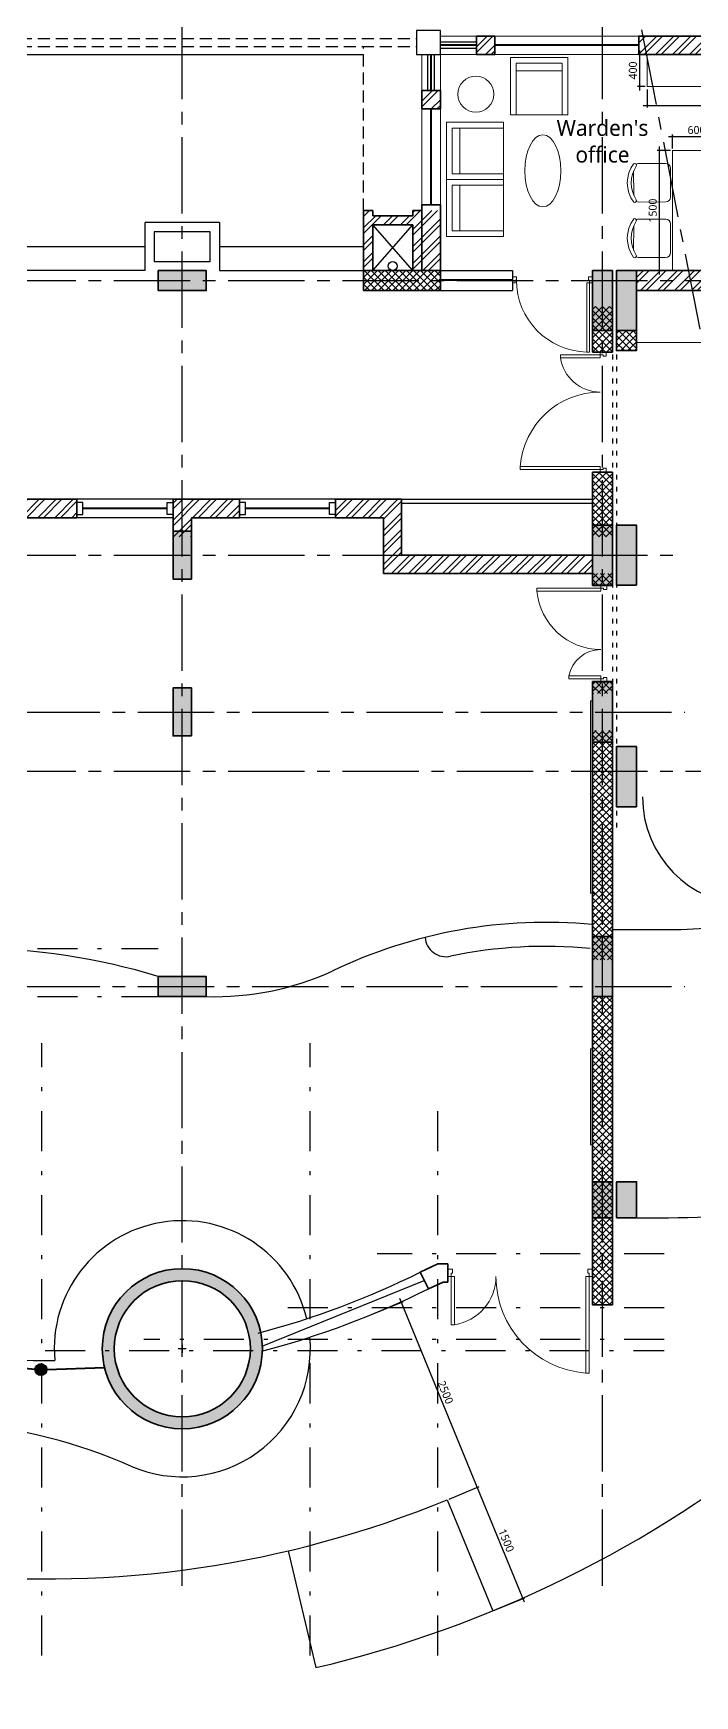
# Model space of a CAD drawing. Header units: millimetres. Extents: x -1107453 to -240403, y -265431 to 143409.
# Drawn here: x -276707 to -268442, y 110728 to 131498 of the extents above; entities that cross this region are included whole.
import ezdxf

# ---------------------------------------------------------------- set-up
doc = ezdxf.new("R2010")
doc.units = ezdxf.units.MM
doc.header["$MEASUREMENT"] = 0
for name, pattern in [('ACAD_ISO03W100', [30, 12, -18]), ('CENTER2', [28.575, 19.05, -3.175, 3.175, -3.175]), ('Dash dot', [21, 10, -5, 1, -5]), ('DASHED', [0.75, 0.5, -0.25])]:
    doc.linetypes.add(name, pattern=pattern)
for name, color, linetype, lineweight in [('A- Dimensions', 8, 'Continuous', 25), ('A-Detail Lines', 8, 'Continuous', 25), ('A-Door', 4, 'Continuous', 9), ('A-Wall Ele', 3, 'Continuous', 20), ('A-Wall Sec', 1, 'Continuous', 30), ('column hatch', 12, 'Continuous', 5), ('S-Concrete', 40, 'Continuous', 30), ('S-Reflected Beam', 60, 'Continuous', 25), ('text', 7, 'Continuous', 9)]:
    doc.layers.add(name, color=color, linetype=linetype, lineweight=lineweight)
for name, color, linetype in [('A-Anno-Grid Lines', 154, 'Continuous'), ('A-Elevation', 4, 'Continuous'), ('A-Steps', 3, 'Continuous'), ('A-Wall Patt', 8, 'Continuous'), ('A-Window', 4, 'Continuous'), ('elel', 6, 'Continuous'), ('L-ELEV', 6, 'Continuous'), ('S-Conc Patt', 9, 'Continuous')]:
    doc.layers.add(name, color=color, linetype=linetype)
doc.layers.add('frntr', color=32, linetype='Continuous', lineweight=15, true_color=0xbd5e00)
doc.layers.add('I-Furniture', color=7, linetype='Continuous', lineweight=15, true_color=0xc76300)
doc.layers.get('S-Reflected Beam').off()
doc.styles.get("Standard").update_dxf_attribs({"font": 'trebuc.ttf'})
doc.dimstyles.new('IIITD_WD_M @ 100', dxfattribs={"dimscale": 100, "dimtxt": 1, "dimasz": 0.25, "dimexe": 0.25, "dimexo": 0.25, "dimgap": 0.3, "dimtad": 1, "dimdec": 0, "dimrnd": 2.5, "dimzin": 0, "dimdsep": 46, "dimtxsty": 'Standard', "dimblk": 'ARCHTICK', "dimcen": 0.2, "dimdle": 0.5, "dimclrd": 8, "dimclre": 254, "dimadec": 0, "dimazin": 0, "dimtfac": 1, "dimtdec": 0, "dimtofl": 0, "dimtmove": 0, "dimatfit": 0, "dimfxl": 100, "dimtolj": 1, "dimtzin": 0, "dimlwd": -1, "dimlwe": -1, "dimarcsym": 0})
pattern_1 = [(45, (-563.64, 4396.16), (-106.06602, 106.06602), []), (45, (-492.93, 4396.16), (-106.06602, 106.06602), [])]

# ---------------------------------------------------------------- blocks, each defined once
blk = doc.blocks.new('Door 1200')
at = {"layer": 'A-Door', "color": 5, "lineweight": 18}
for p, q in [((524084, 16182), (524084, 16132)), ((524084, 16182), (524159, 16182)), ((524084, 16132), (524124, 16132)), ((524124, 16147), (524124, 16132)), ((524159, 16147), (524124, 16147)), ((524159, 16182), (524159, 16147)), ((524159, 16147), (524557, 16147)), ((524159, 16112), (524159, 16147)), ((524159, 16112), (524557, 16112)), ((524557, 16147), (524557, 16112)), ((524084, 15032), (524124, 15032)), ((524084, 14982), (524084, 15032)), ((524084, 14982), (524159, 14982)), ((524124, 15017), (524124, 15032)), ((524159, 15017), (524124, 15017)), ((524159, 15052), (524159, 15017)), ((524159, 15052), (524958, 15052)), ((524159, 14982), (524159, 15017)), ((524159, 15017), (524958, 15017)), ((524958, 15017), (524958, 15052))]:
    blk.add_line(p, q, dxfattribs=at)
at = {"layer": 'A-Door', "lineweight": 18}
for centre, radius, start, end in [((524155, 16193), 411, 270.5695, 348.692), ((524157, 14978), 804, 5.3148, 89.8715)]:
    blk.add_arc(centre, radius, start, end, dxfattribs=at)
blk = doc.blocks.new('Big Door Garbage')
at = {"layer": 'A-Door', "color": 5, "lineweight": 18}
for p, q in [((-12550, 128778), (-12500, 128778)), ((-12550, 128703), (-12550, 128778)), ((-12550, 128703), (-12515, 128703)), ((-12515, 128738), (-12500, 128738)), ((-12515, 128703), (-12515, 128738)), ((-12515, 128703), (-12515, 127703)), ((-12480, 128703), (-12515, 128703)), ((-12500, 128778), (-12500, 128738)), ((-12480, 128703), (-12480, 127703)), ((-11120, 128703), (-11085, 128703)), ((-11120, 128703), (-11120, 128204)), ((-11100, 128778), (-11100, 128738)), ((-11050, 128778), (-11100, 128778)), ((-11085, 128738), (-11100, 128738)), ((-11085, 128703), (-11085, 128738)), ((-11050, 128703), (-11085, 128703)), ((-11085, 128703), (-11085, 128204)), ((-11050, 128703), (-11050, 128778)), ((-11085, 128204), (-11120, 128204)), ((-12515, 127703), (-12480, 127703))]:
    blk.add_line(p, q, dxfattribs=at)
at = {"layer": 'A-Door', "lineweight": 18}
for centre, radius, start, end in [((-12553, 128704), 1003, 274.1999, 359.9195), ((-11042, 128706), 508, 180.3496, 261.1807)]:
    blk.add_arc(centre, radius, start, end, dxfattribs=at)
blk = doc.blocks.new('Tube Tree')
at = {"layer": 'A-Detail Lines'}
for p, q in [((528364, -168), (528264, -168)), ((528314, -118), (528314, -218))]:
    blk.add_line(p, q, dxfattribs=at)
at = {"layer": 'S-Concrete', "lineweight": 35}
for radius in [1000, 850]:
    blk.add_circle((528314, -168), radius, dxfattribs=at)
blk = doc.blocks.new('Cols Hostel')
at = {"layer": 'S-Conc Patt'}
h = blk.add_hatch(color=256, dxfattribs=at)
h.paths.add_polyline_path([(626562, 5668), (626812, 5668), (626812, 5218), (626562, 5218)])
h.paths.add_polyline_path([(626262, 5668), (626512, 5668), (626512, 5218), (626262, 5218)])
h.paths.add_polyline_path([(610501, 6261), (610751, 6261), (610751, 5811), (610501, 5811)])
h.paths.add_polyline_path([(633755, -13559), (633802, -13804), (633351, -13892), (633303, -13647)])
h.paths.add_polyline_path([(608436, -13975), (608436, -14225), (607987, -14225), (607987, -13975)])
h.paths.add_polyline_path([(639101, 2747), (639347, 2795), (639490, 2059), (639245, 2011)])
h.paths.add_polyline_path([(640105, -2416), (640351, -2368), (640494, -3105), (640248, -3152)])
h.paths.add_polyline_path([(631447, -4099), (631693, -4051), (631836, -4788), (631590, -4835)])
h.paths.add_polyline_path([(630444, 1064), (630689, 1112), (630832, 376), (630587, 328)])
h.paths.add_polyline_path([(608186, 6255), (608436, 6255), (608436, 5505), (608186, 5505)])
h.paths.add_polyline_path([(608186, 995), (608436, 995), (608436, 245), (608186, 245)])
h.paths.add_polyline_path([(608186, -4265), (608436, -4265), (608436, -5015), (608186, -5015)])
h.paths.add_polyline_path([(599366, -4265), (599616, -4265), (599616, -5015), (599366, -5015)])
h.paths.add_polyline_path([(599366, 995), (599616, 995), (599616, 245), (599366, 245)])
h.paths.add_polyline_path([(626561, 11103), (626811, 11103), (626811, 10353), (626561, 10353)])
h.paths.add_polyline_path([(626561, 17051), (626811, 17051), (626811, 16301), (626561, 16301)])
h.paths.add_polyline_path([(626561, 13871), (626811, 13871), (626811, 13121), (626561, 13121)])
h.paths.add_polyline_path([(610451, 11170), (610201, 11170), (610201, 10420), (610451, 10420)])
h.paths.add_polyline_path([(610451, 16301), (610201, 16301), (610201, 17051), (610451, 17051)])
h.paths.add_polyline_path([(610451, 13121), (610201, 13121), (610201, 13871), (610451, 13871)])
h.paths.add_polyline_path([(598411, 9225), (598661, 9225), (598661, 8475), (598411, 8475)])
h.paths.add_polyline_path([(603651, 16801), (603651, 17051), (602901, 17051), (602901, 16801)])
h.paths.add_polyline_path([(602901, 14630), (603151, 14630), (603151, 13880), (602901, 13880)])
h.paths.add_polyline_path([(596931, 9225), (597181, 9225), (597181, 8475), (596931, 8475)])
h.paths.add_polyline_path([(596931, 11170), (597181, 11170), (597181, 10420), (596931, 10420)])
h.paths.add_polyline_path([(602901, 11170), (603151, 11170), (603151, 10420), (602901, 10420)])
h.paths.add_polyline_path([(608436, 11170), (608186, 11170), (608186, 10420), (608436, 10420)])
h.paths.add_polyline_path([(604651, 11170), (604881, 11170), (604881, 10420), (604651, 10420)])
h.paths.add_polyline_path([(639550, 13200), (639796, 13248), (639939, 12512), (639694, 12464)])
h.paths.add_polyline_path([(634799, 10295), (634847, 10050), (634109, 9906), (634061, 10152)])
h.paths.add_polyline_path([(637666, -8396), (637892, -8352), (637980, -8804), (637754, -8848)])
h.paths.add_polyline_path([(636133, -13080), (636180, -13325), (635591, -13440), (635544, -13194)])
h.paths.add_polyline_path([(603151, 9225), (603151, 8995), (602401, 8995), (602401, 9225)])
h.paths.add_polyline_path([(642512, -9792), (642556, -10018), (642110, -10105), (642066, -9879)])
h.paths.add_polyline_path([(638556, -10561), (638600, -10787), (638148, -10875), (638104, -10649)])
h.paths.add_polyline_path([(642096, -7653), (642140, -7878), (641688, -7966), (641644, -7740)])
h.paths.add_polyline_path([(640153, -10027), (640379, -9983), (640465, -10425), (640239, -10468)])
h.paths.add_polyline_path([(640118, -8037), (640162, -8263), (639710, -8351), (639666, -8125)])
h.paths.add_polyline_path([(603151, -11965), (603151, -12195), (602701, -12195), (602701, -11965)])
h.paths.add_polyline_path([(603151, -10130), (602921, -10130), (602921, -9670), (603151, -9670)])
h.paths.add_polyline_path([(599111, -11965), (599111, -12195), (598661, -12195), (598661, -11965)])
h.paths.add_polyline_path([(599112, -9785), (599112, -10015), (598661, -10015), (598661, -9785)])
h.paths.add_polyline_path([(600791, -11735), (601021, -11735), (601021, -12195), (600791, -12195)])
h.paths.add_polyline_path([(601136, -9785), (601136, -10015), (600676, -10015), (600676, -9785)])
h.paths.add_polyline_path([(634937, -3421), (635163, -3377), (635306, -4113), (635080, -4157)])
h.paths.add_polyline_path([(635631, 2073), (635857, 2117), (636000, 1380), (635775, 1336)])
h.paths.add_polyline_path([(634717, 6775), (634674, 7001), (635410, 7144), (635454, 6918)])
h.paths.add_polyline_path([(631992, 11731), (632217, 11775), (632361, 11038), (632135, 10995)])
h.paths.add_polyline_path([(604651, 6255), (604881, 6255), (604881, 5505), (604651, 5505)])
h.paths.add_polyline_path([(639083, -12506), (639131, -12752), (638541, -12866), (638493, -12621)])
h.paths.add_polyline_path([(603152, -13975), (603152, -14225), (602552, -14225), (602552, -13975)])
h.paths.add_polyline_path([(638469, 11008), (638714, 11056), (638857, 10320), (638611, 10272)])
h.paths.add_polyline_path([(606268, -9785), (606268, -10035), (605668, -10035), (605668, -9785)])
h.paths.add_polyline_path([(599161, 5765), (599161, 6015), (598411, 6015), (598411, 5765)])
h.paths.add_polyline_path([(642896, -11765), (642944, -12011), (642503, -12096), (642455, -11851)])
h.paths.add_polyline_path([(606267, -13975), (606267, -14225), (605667, -14225), (605667, -13975)])
h.paths.add_polyline_path([(599113, -13975), (599113, -14225), (598662, -14225), (598662, -13975)])
h.paths.add_polyline_path([(626262, 11911), (626512, 11911), (626512, 11161), (626262, 11161)])
h.paths.add_polyline_path([(626261, 17051), (626511, 17051), (626511, 16301), (626261, 16301)])
h.paths.add_polyline_path([(610751, 16301), (610501, 16301), (610501, 17051), (610751, 17051)])
h.paths.add_polyline_path([(610501, 8731), (610751, 8731), (610751, 7981), (610501, 7981)])
h.paths.add_polyline_path([(626511, 7981), (626261, 7981), (626261, 8731), (626511, 8731)])
h.paths.add_polyline_path([(621251, 11236), (621021, 11236), (621021, 11836), (621251, 11836)])
h.paths.add_polyline_path([(610501, 11911), (610751, 11911), (610751, 11161), (610501, 11161)])
h.paths.add_polyline_path([(615991, 11236), (615761, 11236), (615761, 11836), (615991, 11836)])
h.paths.add_polyline_path([(635329, -8947), (635377, -9193), (634788, -9307), (634740, -9062)])
h.paths.add_polyline_path([(633933, 1743), (634159, 1786), (634302, 1050), (634076, 1006)])
h.paths.add_polyline_path([(604651, 995), (604881, 995), (604881, 245), (604651, 245)])
h.paths.add_polyline_path([(604651, -4265), (604881, -4265), (604881, -5015), (604651, -5015)])
h.paths.add_polyline_path([(626261, 13871), (626511, 13871), (626511, 13121), (626261, 13121)])
h.paths.add_polyline_path([(621021, 13796), (621251, 13796), (621251, 13196), (621021, 13196)])
h.paths.add_polyline_path([(615761, 13796), (615991, 13796), (615991, 13196), (615761, 13196)])
h.paths.add_polyline_path([(610751, 13121), (610501, 13121), (610501, 13871), (610751, 13871)])
h.paths.add_polyline_path([(633692, 12061), (633938, 12109), (634081, 11373), (633835, 11325)])
h.paths.add_polyline_path([(628502, 11052), (628747, 11100), (628891, 10364), (628645, 10316)])
h.paths.add_polyline_path([(596931, 14630), (597181, 14630), (597181, 13880), (596931, 13880)])
h.paths.add_polyline_path([(639922, 11291), (640167, 11338), (640310, 10602), (640064, 10555)])
h.paths.add_polyline_path([(638890, 16600), (639135, 16648), (639278, 15912), (639033, 15864)])
h.paths.add_polyline_path([(633032, 15458), (633277, 15505), (633421, 14769), (633175, 14721)])
h.paths.add_polyline_path([(632948, -9410), (632996, -9656), (632544, -9743), (632497, -9498)])
h.paths.add_polyline_path([(636635, -3091), (636861, -3047), (637004, -3783), (636778, -3827)])
h.paths.add_polyline_path([(639326, 7905), (639374, 7660), (638638, 7516), (638590, 7762)])
h.paths.add_polyline_path([(632930, 6906), (633155, 6950), (633298, 6214), (633073, 6170)])
h.paths.add_polyline_path([(629440, 6228), (629685, 6275), (629828, 5539), (629583, 5491)])
h.paths.add_polyline_path([(620836, 16801), (620836, 17051), (621436, 17051), (621436, 16801)])
h.paths.add_polyline_path([(615576, 16801), (615576, 17051), (616176, 17051), (616176, 16801)])
h.paths.add_polyline_path([(620836, 7981), (620836, 8231), (621436, 8231), (621436, 7981)])
h.paths.add_polyline_path([(615576, 7981), (615576, 8231), (616176, 8231), (616176, 7981)])
h.paths.add_polyline_path([(602401, 5785), (602401, 6015), (603151, 6015), (603151, 5785)])
h.paths.add_polyline_path([(602922, 995), (603152, 995), (603152, 245), (602922, 245)])
h.paths.add_polyline_path([(608436, -9785), (608436, -10035), (607987, -10035), (607987, -9785)])
h.paths.add_polyline_path([(602921, -4265), (603151, -4265), (603151, -5015), (602921, -5015)])
h.paths.add_polyline_path([(632225, 16801), (632225, 17051), (632975, 17051), (632975, 16801)])
at = {"layer": 'S-Concrete', "lineweight": 35}
for points in [[(620836, 16801), (620836, 17051), (621436, 17051), (621436, 16801), (620836, 16801)], [(626261, 17051), (626511, 17051), (626511, 16301), (626261, 16301), (626261, 17051)], [(626561, 17051), (626811, 17051), (626811, 16301), (626561, 16301), (626561, 17051)], [(621021, 13796), (621251, 13796), (621251, 13196), (621021, 13196), (621021, 13796)], [(626261, 13871), (626511, 13871), (626511, 13121), (626261, 13121), (626261, 13871)], [(626561, 13871), (626811, 13871), (626811, 13121), (626561, 13121), (626561, 13871)], [(626262, 11911), (626512, 11911), (626512, 11161), (626262, 11161), (626262, 11911)], [(621251, 11236), (621021, 11236), (621021, 11836), (621251, 11836), (621251, 11236)], [(626561, 11103), (626811, 11103), (626811, 10353), (626561, 10353), (626561, 11103)], [(626511, 7981), (626261, 7981), (626261, 8731), (626511, 8731), (626511, 7981)], [(620836, 7981), (620836, 8231), (621436, 8231), (621436, 7981), (620836, 7981)]]:
    blk.add_lwpolyline(points, dxfattribs=at)
for points in [[(626262, 5668), (626512, 5668), (626512, 5218), (626262, 5218)], [(626562, 5668), (626812, 5668), (626812, 5218), (626562, 5218)]]:
    blk.add_lwpolyline(points, close=True, dxfattribs=at)
blk = doc.blocks.new('THG4EH56653')
at = {"layer": 'A-Window', "color": 2, "lineweight": 40}
blk.add_line((-272441, 121164), (-273491, 121164), dxfattribs=at)
at = {"layer": 'A-Window'}
for points in [[(-272366, 121279), (-273566, 121279)], [(-273566, 121089), (-273491, 121089), (-273491, 121239), (-273566, 121239)], [(-272366, 121089), (-272441, 121089), (-272441, 121239), (-272366, 121239)], [(-272366, 121049), (-273566, 121049)]]:
    blk.add_lwpolyline(points, dxfattribs=at)
blk = doc.blocks.new('iron door 1500')
at = {"layer": 'A-Detail Lines'}
blk.add_arc((-444110, 117635), 1351, 0.0106, 88.7019, dxfattribs=at)
at = {"layer": 'elel', "lineweight": 18}
for p, q in [((-444132, 117721), (-444132, 118985)), ((-444079, 118985), (-444132, 118985)), ((-444079, 117721), (-444079, 118985))]:
    blk.add_line(p, q, dxfattribs=at)
at = {"layer": 'elel'}
blk.add_line((-444079, 117721), (-444132, 117721), dxfattribs=at)
at = {"layer": 'elel', "lineweight": 18}
blk.add_circle((-444105, 117631), 52.5, dxfattribs=at)
blk = doc.blocks.new('_ArchTick')
at = {"color": 0, "linetype": 'ByBlock', "const_width": 0.15}
blk.add_lwpolyline([(-0.5, -0.5), (0.5, 0.5)], dxfattribs=at)
blk = doc.blocks.new('*D632')
at = {"layer": 'L-ELEV', "color": 254, "transparency": 16777216}
for p, q in [((-271512, 113185), (-271134, 113341)), ((-270942, 111798), (-270564, 111953))]:
    blk.add_line(p, q, dxfattribs=at)
at = {"layer": 'L-ELEV', "color": 8, "transparency": 16777216}
blk.add_line((-270568, 111897), (-271176, 113377), dxfattribs=at)
at = {"layer": 'L-ELEV', "color": 8, "transparency": 16777216, "xscale": 25, "yscale": 25, "zscale": 25}
for p, rotation in [((-271157, 113331), 112.3280351975908), ((-270587, 111943), 292.3280351975908)]:
    blk.add_blockref('_ArchTick', p, dxfattribs=dict(at, rotation=rotation))
at = {"layer": 'L-ELEV', "color": 0, "transparency": 16777216, "insert": (-270797, 112668), "char_height": 100, "attachment_point": 5, "rotation": 292.328}
blk.add_mtext('\\A1;1500', dxfattribs=at)
blk = doc.blocks.new('*D633')
at = {"layer": 'L-ELEV', "color": 254, "transparency": 16777216}
for p, q in [((-272461, 115499), (-272083, 115654)), ((-271512, 113185), (-271134, 113340))]:
    blk.add_line(p, q, dxfattribs=at)
at = {"layer": 'L-ELEV', "color": 8, "transparency": 16777216}
blk.add_line((-271138, 113285), (-272125, 115690), dxfattribs=at)
at = {"layer": 'L-ELEV', "color": 8, "transparency": 16777216, "xscale": 25, "yscale": 25, "zscale": 25}
for p, rotation in [((-272106, 115644), 112.3076434341953), ((-271157, 113331), 292.3076434341953)]:
    blk.add_blockref('_ArchTick', p, dxfattribs=dict(at, rotation=rotation))
at = {"layer": 'L-ELEV', "color": 0, "transparency": 16777216, "insert": (-271557, 114518), "char_height": 100, "attachment_point": 5, "rotation": 292.3076}
blk.add_mtext('\\A1;2500', dxfattribs=at)
blk = doc.blocks.new('ABL_Door_S - 1000 x 2100-11-3 Second Floor Lvl')
at = {"layer": 'A-Door', "color": 5}
for p, q in [((-500, 38), (-450, 38)), ((-500, -38), (-500, 38)), ((-450, 38), (-450, -3)), ((450, 38), (450, -3)), ((500, 38), (450, 38)), ((500, -38), (500, 38)), ((-500, -38), (-465, -38)), ((-465, -3), (-450, -3)), ((-465, -38), (-465, -3)), ((-430, -38), (-465, -38)), ((465, -3), (450, -3)), ((465, -38), (465, -3)), ((500, -38), (465, -38))]:
    blk.add_line(p, q, dxfattribs=at)
at = {"layer": 'A-Door', "color": 5, "lineweight": 18}
for p, q in [((-465, -38), (-465, -903)), ((-430, -38), (-430, -903)), ((-430, -903), (-465, -903))]:
    blk.add_line(p, q, dxfattribs=at)
at = {"layer": 'A-Door'}
blk.add_arc((-450, -2), 900, 271.2981, 359.9894, dxfattribs=at)
blk = doc.blocks.new('Chair9')
for p, q in [((0, 0.381), (0, -0.381)), ((0.762, 0.381), (0, 0.381)), ((0.6858, 0.3048), (0, 0.3048)), ((0.5842, -0.3048), (0.5842, 0.3048)), ((0.6858, -0.3048), (0.6858, 0.3048)), ((0.762, -0.381), (0.762, 0.381)), ((0, -0.3048), (0.6858, -0.3048)), ((0, -0.381), (0.762, -0.381))]:
    blk.add_line(p, q)
blk = doc.blocks.new('RTEH4U')
for p, q in [((-253213, 203503), (-253214, 203800)), ((-253154, 203892), (-252814, 203893)), ((-252754, 203833), (-252753, 203473)), ((-252813, 203413), (-253153, 203412))]:
    blk.add_line(p, q)
at = {"extrusion": (0, 0, -1)}
for centre, major_axis, start_param, end_param in [((-252893, 203652), (283, 283), 3.280963, 4.567965), ((-252850, 203652), (278, 278), 3.358554, 4.490374), ((-253201, 203874), (15.5, 15.5), -1.428287, 1.341856), ((-253154, 203832), (42.4, 42.4), -1.269364, -0.787925), ((-252814, 203833), (-42.4, 42.4), 0.782872, 2.353668), ((-253200, 203429), (15.5, 15.5), 0.223888, 2.99403), ((-253153, 203472), (42.4, 42.4), 2.353668, 2.835107), ((-252813, 203473), (42.4, 42.4), 0.782872, 2.353668)]:
    blk.add_ellipse(centre, major_axis=major_axis, ratio=1, start_param=start_param, end_param=end_param, dxfattribs=at)
blk = doc.blocks.new('Grid Girls Hostel')
at = {"layer": 'A-Anno-Grid Lines', "linetype": 'CENTER2', "ltscale": 50}
for p, q in [((533291, 3686.8), (533291, 25731.7)), ((538541, 3686.8), (538541, 25744.1)), ((546030.4, -12871.7), (538541, 25657.8)), ((506718.2, 19992.3), (546111.4, 19992.3)), ((506718.2, 16562.3), (539568.2, 16562.3)), ((507018.2, 14602.3), (539568.2, 14602.3)), ((506718.2, 13861.8), (540731.8, 13861.8)), ((507018.2, 11172.3), (539568.2, 11172.3))]:
    blk.add_line(p, q, dxfattribs=at)
blk = doc.blocks.new('A$C4AD23F1D')
at = {"layer": 'I-Furniture', "true_color": 0xff4dff}
blk.add_hatch(color=211, dxfattribs=at).paths.add_polyline_path([(0, 25), (0, 0), (1200, 0), (1200, 25)])
at = {"layer": 'frntr', "color": 203, "true_color": 0xb63cc3}
blk.add_lwpolyline([(0, 0), (1200, 0), (1200, 25), (0, 25)], close=True, dxfattribs=at)
blk = doc.blocks.new('*D1081')
at = {"layer": 'A-Detail Lines', "color": 254, "transparency": 16777216}
for p, q in [((-268720, 130058), (-268720, 130233)), ((-268120, 130058), (-268120, 130233))]:
    blk.add_line(p, q, dxfattribs=at)
at = {"layer": 'A-Detail Lines', "color": 8, "transparency": 16777216}
blk.add_line((-268770, 130208), (-268070, 130208), dxfattribs=at)
at = {"layer": 'A-Detail Lines', "color": 8, "transparency": 16777216, "xscale": 25, "yscale": 25, "zscale": 25, "rotation": 180}
blk.add_blockref('_ArchTick', (-268720, 130208), dxfattribs=at)
at = {"layer": 'A-Detail Lines', "color": 8, "transparency": 16777216, "xscale": 25, "yscale": 25, "zscale": 25}
blk.add_blockref('_ArchTick', (-268120, 130208), dxfattribs=at)
at = {"layer": 'A-Detail Lines', "color": 0, "transparency": 16777216, "insert": (-268420, 130289), "char_height": 100, "attachment_point": 5}
blk.add_mtext('\\A1;600', dxfattribs=at)
blk = doc.blocks.new('*D1082')
at = {"layer": 'A-Detail Lines', "color": 254, "transparency": 16777216}
for p, q in [((-268745, 130033), (-268911, 130033)), ((-268745, 128533), (-268911, 128533))]:
    blk.add_line(p, q, dxfattribs=at)
at = {"layer": 'A-Detail Lines', "color": 8, "transparency": 16777216}
blk.add_line((-268886, 130083), (-268886, 128483), dxfattribs=at)
at = {"layer": 'A-Detail Lines', "color": 8, "transparency": 16777216, "xscale": 25, "yscale": 25, "zscale": 25}
for p, rotation in [((-268886, 130033), 90), ((-268886, 128533), 270)]:
    blk.add_blockref('_ArchTick', p, dxfattribs=dict(at, rotation=rotation))
at = {"layer": 'A-Detail Lines', "color": 0, "transparency": 16777216, "insert": (-268967, 129283), "char_height": 100, "attachment_point": 5, "rotation": 90}
blk.add_mtext('\\A1;1500', dxfattribs=at)
blk = doc.blocks.new('*D1085')
at = {"layer": 'A-Detail Lines', "color": 8, "transparency": 16777216}
blk.add_line((-269134, 131283), (-269134, 130783), dxfattribs=at)
at = {"layer": 'A-Detail Lines', "color": 254, "transparency": 16777216}
for p, q in [((-269060, 131233), (-269159, 131233)), ((-269060, 130833), (-269159, 130833))]:
    blk.add_line(p, q, dxfattribs=at)
at = {"layer": 'A-Detail Lines', "color": 8, "transparency": 16777216, "xscale": 25, "yscale": 25, "zscale": 25}
for p, rotation in [((-269134, 131233), 90), ((-269134, 130833), 270)]:
    blk.add_blockref('_ArchTick', p, dxfattribs=dict(at, rotation=rotation))
at = {"layer": 'A-Detail Lines', "color": 0, "transparency": 16777216, "insert": (-269215, 131033), "char_height": 100, "attachment_point": 5, "rotation": 90}
blk.add_mtext('\\A1;400', dxfattribs=at)
blk = doc.blocks.new('*D1086')
at = {"layer": 'A-Detail Lines', "color": 254, "transparency": 16777216}
for p, q in [((-269035, 130796), (-269035, 130571)), ((-267235, 130796), (-267235, 130571))]:
    blk.add_line(p, q, dxfattribs=at)
at = {"layer": 'A-Detail Lines', "color": 8, "transparency": 16777216}
blk.add_line((-269085, 130596), (-267185, 130596), dxfattribs=at)
at = {"layer": 'A-Detail Lines', "color": 8, "transparency": 16777216, "xscale": 25, "yscale": 25, "zscale": 25, "rotation": 180}
blk.add_blockref('_ArchTick', (-269035, 130596), dxfattribs=at)
at = {"layer": 'A-Detail Lines', "color": 8, "transparency": 16777216, "xscale": 25, "yscale": 25, "zscale": 25}
blk.add_blockref('_ArchTick', (-267235, 130596), dxfattribs=at)
at = {"layer": 'A-Detail Lines', "color": 0, "transparency": 16777216, "insert": (-268135, 130676), "char_height": 100, "attachment_point": 5}
blk.add_mtext('\\A1;1800', dxfattribs=at)

msp = doc.modelspace()

# ---------------------------------------------------------------- hatches: boundary and pattern name
at = {"layer": 'A-Wall Patt'}
h = msp.add_hatch(dxfattribs=at)
h.set_pattern_fill('ANSI32', color=256, scale=400, angle=360, style=0)
h.set_pattern_definition([(45, (-265669.32, 130254.26), (-106.066, 106.066), []), (45, (-265598.6, 130254.26), (-106.066, 106.066), [])])
h.paths.add_polyline_path([(-265575.1, 130783.1), (-265805.1, 130783.1), (-265805.1, 130148.1), (-265805.1, 129399.2), (-265575.1, 129399.2), (-265575.1, 129400.3), (-265575.1, 130148.1)])
h.paths.add_polyline_path([(-266260.1, 131463.1), (-266490.1, 131463.1), (-266490.1, 131233.1), (-266260.1, 131233.1)])
h.paths.add_polyline_path([(-267090.1, 131463.1), (-269140.1, 131463.1), (-269140.1, 131233.1), (-267090.1, 131233.1)])
h.paths.add_polyline_path([(-270940.1, 131463.1), (-271170.1, 131463.1), (-271170.1, 131233.1), (-270940.1, 131233.1)])
h.paths.add_polyline_path([(-271620.1, 130783.1), (-271850.1, 130783.1), (-271850.1, 130553.1), (-271620.1, 130553.1)])
h.paths.add_polyline_path([(-265575.1, 130783.1), (-265805.1, 130783.1), (-265805.1, 130148.1), (-265575.1, 130148.1)], flags=17)
h.paths.add_polyline_path([(-265805.1, 130148.1), (-265805.1, 129399.2), (-265575.1, 129399.2), (-265575.1, 130148.1)])
h = msp.add_hatch(dxfattribs=at)
h.set_pattern_fill('ANSI32', color=256, scale=400, angle=360, style=0)
h.set_pattern_definition([(45, (-563.64, 4396.16), (-106.06602, 106.06602), []), (45, (-492.93, 4396.16), (-106.06602, 106.06602), [])])
h.paths.add_polyline_path([(-267005.1, 128533.1), (-267005.1, 130033.1), (-266555.1, 130033.1), (-266555.1, 130062.5), (-266555.1, 130062.5), (-266555.1, 130118.7), (-266555.1, 130118.7), (-266555.1, 130148.1), (-266555.1, 130148.1), (-267005.1, 130148.1), (-267120.1, 130148.1), (-267120.1, 128533.1), (-269170.1, 128533.1), (-269170.1, 128283.1), (-265575.1, 128283.1), (-265575.1, 128799.2), (-265805.1, 128799.2), (-265805.1, 128533.1)])
h = msp.add_hatch(dxfattribs=at)
h.set_pattern_fill('ANSI32', color=256, scale=400, style=0)
h.set_pattern_definition([(45, (-563.64, 4396.16), (-106.06602, 106.06602), []), (45, (-492.93, 4396.16), (-106.06602, 106.06602), [])])
h.paths.add_polyline_path([(-272465.1, 128533.1), (-272465.1, 129103.1), (-271965.1, 129103.1), (-271965.1, 128533.1)], flags=16)
h.paths.add_polyline_path([(-272580.1, 128533.1), (-271850.1, 128533.1), (-271850.1, 129283.1), (-271965.1, 129283.1), (-271965.1, 129218.1), (-272465.1, 129218.1), (-272465.1, 129283.1), (-272580.1, 129283.1)])
h.paths.add_polyline_path([(-271620.1, 129283.1), (-271850.1, 129283.1), (-271850.1, 128533.1), (-271620.1, 128533.1)])
h = msp.add_hatch(dxfattribs=at)
h.set_pattern_fill('ANSI37', color=256, scale=500, style=0)
h.set_pattern_definition([(45, (-563.64, 4396.156), (-44.194174, 44.194174), []), (135, (-563.64, 4396.156), (-44.194174, -44.194174), [])])
h.paths.add_polyline_path([(-271620.1, 128533.1), (-271850.1, 128533.1), (-271850.1, 128283.1), (-271620.1, 128283.1)])
h.paths.add_polyline_path([(-282370.1, 128283.1), (-282370.1, 128533.1), (-283100.1, 128533.1), (-283100.1, 128283.1)])
h.paths.add_polyline_path([(-277110.1, 128283.1), (-277110.1, 128533.1), (-277472.6, 128533.1, -0.0223787), (-277477.6, 128533.1), (-277840.1, 128533.1), (-277840.1, 128283.1)])
h.paths.add_polyline_path([(-271850.1, 128283.1), (-271850.1, 128533.1), (-272580.1, 128533.1), (-272580.1, 128283.1)])
h = msp.add_hatch(dxfattribs=at)
h.set_pattern_fill('ANSI37', color=256, scale=500, style=0)
h.set_pattern_definition([(45, (-267517.14, 121940.156), (-44.1942, 44.1942), []), (135, (-267517.14, 121940.156), (-44.1942, -44.1942), [])])
h.paths.add_polyline_path([(-267392.1, 122085.1), (-267670.1, 122085.1), (-267670.1, 121835.1), (-267343.5, 121835.1)])
h.paths.add_polyline_path([(-269470.1, 119463.1), (-269719.4, 119463.1), (-269719.1, 115613), (-269469.3, 115613)])
h.paths.add_polyline_path([(-269470.1, 122788.1), (-269719.4, 122788.1), (-269719.4, 119923.1), (-269469.3, 119923.1)])
h.paths.add_polyline_path([(-269469.4, 123398.1), (-269719.4, 123398.1), (-269719.4, 123248.1), (-269469.4, 123248.1)])
h.paths.add_polyline_path([(-269469.4, 124748.1), (-269719.4, 124748.1), (-269719.4, 124598.1), (-269469.4, 124598.1)])
h.paths.add_polyline_path([(-269470.1, 126014.4), (-269720.1, 126014.4), (-269720.1, 125208.1), (-269470.1, 125208.1)])
h.paths.add_polyline_path([(-269470.1, 128083.1), (-269720.1, 128083.1), (-269720.1, 127514.4), (-269470.1, 127514.4)])
h.paths.add_polyline_path([(-267479.5, 122534.7), (-267234.1, 122582.4), (-267448.8, 123686.8), (-267694.2, 123639.1)])
h.paths.add_polyline_path([(-267091, 121846.2), (-267336.4, 121798.5), (-266770.7, 118888), (-266525.2, 118935.7)])
h = msp.add_hatch(dxfattribs=at)
h.set_pattern_fill('ANSI37', color=256, scale=500, style=0)
h.set_pattern_definition([(45, (15796.36, 75672.39), (-44.194174, 44.194174), []), (135, (15796.36, 75672.39), (-44.194174, -44.194174), [])])
h.paths.add_polyline_path([(-269170.1, 127783.1), (-269420.1, 127783.1), (-269420.1, 127533.1), (-269170.1, 127533.1)])
h = msp.add_hatch(dxfattribs=at)
h.set_pattern_fill('ANSI37', color=256, scale=500, style=0)
h.set_pattern_definition([(45, (15796.36, 75672.39), (-44.194174, 44.194174), []), (135, (15796.36, 75672.39), (-44.194174, -44.194174), [])])
h.paths.add_polyline_path([(-269170.1, 127783.1), (-269420.1, 127783.1), (-269420.1, 127533.1), (-269170.1, 127533.1)])
h = msp.add_hatch(dxfattribs=at)
h.set_pattern_fill('ANSI32', color=256, scale=400, style=0)
h.set_pattern_definition([(45, (-808153.28, 69117.64), (-106.066017, 106.066017), []), (45, (-808082.57, 69117.64), (-106.066017, 106.066017), [])])
h.paths.add_polyline_path([(-276160.1, 125675.6), (-278790.1, 125675.6), (-278790.1, 125445.6), (-276160.1, 125445.6)])
h = msp.add_hatch(dxfattribs=at)
h.set_pattern_fill('ANSI32', color=256, scale=400, style=0)
h.set_pattern_definition(pattern_1)
h.paths.add_polyline_path([(-274130.1, 125675.6), (-274960.1, 125675.6), (-274960.1, 125208.1), (-274730.1, 125208.1), (-274730.1, 125445.6), (-274130.1, 125445.6)])
h = msp.add_hatch(dxfattribs=at)
h.set_pattern_fill('ANSI32', color=256, scale=400, style=0)
h.set_pattern_definition(pattern_1)
h.paths.add_polyline_path([(-272104.7, 125675.6), (-272930.1, 125675.6), (-272930.1, 125445.6), (-272330.1, 125445.6), (-272330.1, 124748.1), (-269720.1, 124748.1), (-269720.1, 124978.1), (-272104.7, 124978.1)])
h = msp.add_hatch(dxfattribs=at)
h.set_pattern_fill('ANSI32', color=256, scale=400, style=0)
h.set_pattern_definition([(45, (-808153.28, 108415.78), (-106.066017, 106.066017), []), (45, (-808082.57, 108415.78), (-106.066017, 106.066017), [])])
h.paths.add_polyline_path([(-269470, 122844.1), (-269469.4, 121633.1), (-269469.4, 122844.1)])
at = {"layer": 'S-Conc Patt'}
h = msp.add_hatch(color=256, dxfattribs=at)
h.paths.add_polyline_path([(-275844.4, 115063, 1), (-273844.4, 115063, 1)])
h.paths.add_polyline_path([(-273994.4, 115063, -1), (-275694.4, 115063, -1)], flags=16)
msp.add_hatch(color=256, dxfattribs=at).paths.add_polyline_path([(-276534.9, 114802, 1), (-276684.9, 114802, 1)])

# ---------------------------------------------------------------- linework, layer by layer
at = {"layer": 'A- Dimensions'}
msp.add_lwpolyline([(-269694.7, 120755.9), (-269694.7, 120755.8), (-269719.7, 120755.8), (-269719.7, 120755.9)], close=True, dxfattribs=at)
at = {"layer": 'A-Anno-Grid Lines', "color": 8, "linetype": 'Dash dot', "ltscale": 50}
for p, q in [((-279805.1, 120063.1), (-275145.1, 120063.1)), ((-279805.1, 119463.1), (-275145.1, 119463.1)), ((-276598.4, 111230.9), (-276598.4, 118881.9)), ((-273247.6, 111230.9), (-273247.6, 118881.9)), ((-271650.1, 111230.9), (-271650.1, 118113)), ((-268824.5, 116247.1), (-272408.7, 116247.1)), ((-268824.5, 115573.3), (-273734.8, 115573.3)), ((-268824.5, 115179.5), (-275325.1, 115179.5)), ((-286007.3, 115040.5), (-268824.5, 115040.5))]:
    msp.add_line(p, q, dxfattribs=at)
at = {"layer": 'A-Detail Lines', "linetype": 'DASHED', "ltscale": 300}
for p, q in [((-277325.1, 131433.1), (-271920.1, 131433.1)), ((-277325.1, 131333.1), (-271920.1, 131333.1)), ((-272580.1, 129283.1), (-272580.1, 131333.1))]:
    msp.add_line(p, q, dxfattribs=at)
at = {"layer": 'A-Detail Lines', "ltscale": 15}
for p, q in [((-272465.1, 128533.1), (-271965.1, 129103.1)), ((-271965.1, 128533.1), (-272465.1, 129103.1)), ((-272465.1, 128533.1), (-271965.1, 129103.1)), ((-271965.1, 128533.1), (-272465.1, 129103.1))]:
    msp.add_line(p, q, dxfattribs=at)
at = {"layer": 'A-Detail Lines', "linetype": 'ACAD_ISO03W100', "ltscale": 5}
for p, q in [((-269470.1, 128083.1), (-269470.1, 121481.6)), ((-269420.1, 128083.1), (-269420.1, 121497.4))]:
    msp.add_line(p, q, dxfattribs=at)
at = {"layer": 'A-Detail Lines'}
msp.add_circle((-272215.1, 128589.1), 56, dxfattribs=at)
msp.add_circle((-272215.1, 128589.1), 56, dxfattribs=at)
at = {"layer": 'A-Elevation'}
for p, q in [((-272104.7, 125675.6), (-269720.1, 125675.6)), ((-272104.7, 125625.6), (-269720.1, 125625.6))]:
    msp.add_line(p, q, dxfattribs=at)
for centre, radius, start, end in [((-276545.6, 125388.8), 10470.6, 284.6561, 296.50716), ((-276545.6, 125388.8), 10700.6, 284.5976, 296.50716), ((-276567.2, 125387.5), 10470.6, 259.00198, 270.70805)]:
    msp.add_arc(centre, radius, start, end, dxfattribs=at)
at = {"layer": 'A-Steps'}
for p, q in [((-274380.1, 129133.1), (-275310.1, 129133.1)), ((-275310.1, 128533.1), (-275310.1, 129133.1)), ((-274380.1, 129133.1), (-274380.1, 128533.1)), ((-277110.1, 128833.1), (-275310.1, 128833.1)), ((-274380.1, 128833.1), (-272580.1, 128833.1)), ((-274380.1, 128833.1), (-272580.1, 128833.1)), ((-275310.1, 128533.1), (-277110.1, 128533.1)), ((-274380.1, 128533.1), (-272580.1, 128533.1)), ((-274380.1, 128533.1), (-272580.1, 128533.1)), ((-273520.2, 112538.6), (-273176.1, 111078.6))]:
    msp.add_line(p, q, dxfattribs=at)
for centre, radius, start, end in [((-270300.9, 114244.9), 6145.4, 84.57022, 115.7521), ((-277475.1, 112132.5), 7930.6, 72.91442, 107.08558), ((-271551.7, 120221.4), 260.6, 184.31832, 283.04278), ((-270300.9, 114244.9), 5845.4, 84.57022, 101.76594), ((-274442.8, 123023.7), 3562.1, 268.35429, 294.40595), ((-274844.4, 115063), 1600, 13.54117, 185.20796), ((-274844.4, 115063), 1600, 246.37038, 5.20268), ((-276546.9, 125379.8), 13193.1, 236.6387, 292.32804), ((-278198.1, 107356.4), 6804.7, 66.50899, 103.09912), ((-276546.9, 125379.8), 14693.1, 283.26285, 309.18928)]:
    msp.add_arc(centre, radius, start, end, dxfattribs=at)
at = {"layer": 'A-Wall Ele'}
for p, q in [((-271170.1, 131463.1), (-271620.1, 131463.1)), ((-269140.1, 131463.1), (-270940.1, 131463.1)), ((-271850.1, 130783.1), (-271850.1, 131233.1)), ((-271620.1, 130783.1), (-271620.1, 131233.1)), ((-271620.1, 131233.1), (-271170.1, 131233.1)), ((-269140.1, 131233.1), (-270940.1, 131233.1)), ((-271850.1, 129353.1), (-271850.1, 130553.1)), ((-271620.1, 129353.1), (-271620.1, 130553.1)), ((-264670.1, 127633.1), (-269170.1, 127633.1))]:
    msp.add_line(p, q, dxfattribs=at)
at = {"layer": 'A-Wall Sec', "lineweight": 35}
for p, q in [((-269140.1, 131463.1), (-269140.1, 131233.1)), ((-272580.1, 128283.1), (-272580.1, 129283.1)), ((-272580.1, 129283.1), (-272465.1, 129283.1)), ((-272580.1, 128283.1), (-272580.1, 129283.1)), ((-272580.1, 129283.1), (-272465.1, 129283.1)), ((-272465.1, 129283.1), (-272465.1, 129218.1)), ((-272465.1, 129283.1), (-272465.1, 129218.1)), ((-272465.1, 129218.1), (-271965.1, 129218.1)), ((-272465.1, 129218.1), (-271965.1, 129218.1)), ((-271965.1, 129218.1), (-271965.1, 129283.1)), ((-271965.1, 129283.1), (-271850.1, 129283.1)), ((-271965.1, 129218.1), (-271965.1, 129283.1)), ((-271965.1, 129283.1), (-271850.1, 129283.1)), ((-271850.1, 129353.1), (-271850.1, 128533.1)), ((-271850.1, 129353.1), (-271850.1, 129353.1)), ((-271620.1, 129353.1), (-271850.1, 129353.1)), ((-271620.1, 128283.1), (-271620.1, 129353.1)), ((-272465.1, 129103.1), (-272465.1, 128533.1)), ((-271965.1, 129103.1), (-272465.1, 129103.1)), ((-272465.1, 129103.1), (-272465.1, 128533.1)), ((-271965.1, 129103.1), (-272465.1, 129103.1)), ((-271965.1, 128533.1), (-271965.1, 129103.1)), ((-271965.1, 128533.1), (-271965.1, 129103.1)), ((-272580.1, 128533.1), (-271850.1, 128533.1)), ((-272580.1, 128533.1), (-271620.1, 128533.1)), ((-269170.1, 128533.1), (-267120.1, 128533.1)), ((-271850.1, 128283.1), (-272580.1, 128283.1)), ((-271850.1, 128283.1), (-272580.1, 128283.1)), ((-271620.1, 128283.1), (-271850.1, 128283.1)), ((-265575.1, 128283.1), (-269170.1, 128283.1)), ((-269720.1, 128083.1), (-269720.1, 127514.4)), ((-269720.1, 128083.1), (-269720.1, 127514.4)), ((-269470.1, 128083.1), (-269470.1, 127514.4)), ((-269470.1, 128083.1), (-269470.1, 127514.4)), ((-269720.1, 127514.4), (-269470.1, 127514.4)), ((-269720.1, 127514.4), (-269470.1, 127514.4)), ((-269720.1, 126014.4), (-269720.1, 125208.1)), ((-269470.1, 126014.4), (-269720.1, 126014.4)), ((-269470.1, 125208.1), (-269470.1, 126014.4)), ((-276160.1, 125675.6), (-278790.1, 125675.6)), ((-276160.1, 125445.6), (-276160.1, 125675.6)), ((-274960.1, 125675.6), (-274960.1, 125208.1)), ((-274130.1, 125675.6), (-274960.1, 125675.6)), ((-274130.1, 125445.6), (-274130.1, 125675.6)), ((-272104.7, 125675.6), (-272930.1, 125675.6)), ((-272930.1, 125445.6), (-272930.1, 125675.6)), ((-272104.7, 125675.6), (-272104.7, 124978.1)), ((-278790.1, 125445.6), (-276160.1, 125445.6)), ((-274730.1, 125445.6), (-274730.1, 125208.1)), ((-274130.1, 125445.6), (-274730.1, 125445.6)), ((-272330.1, 125445.6), (-272930.1, 125445.6)), ((-272330.1, 125445.6), (-272330.1, 124748.1)), ((-269720.1, 124978.1), (-272104.7, 124978.1)), ((-272330.1, 124748.1), (-269720.1, 124748.1)), ((-269719.4, 124748.1), (-269719.4, 124598.1)), ((-269469.4, 124598.1), (-269469.4, 124748.1)), ((-269719.4, 124598.1), (-269469.4, 124598.1)), ((-269719.4, 123248.1), (-269719.4, 123398.1)), ((-269719.4, 123398.1), (-269469.4, 123398.1)), ((-269469.4, 123398.1), (-269469.4, 123248.1)), ((-269719.4, 119923.1), (-269719.4, 122788.1)), ((-269469.3, 119923.1), (-269470.1, 122788.1)), ((-269719.4, 119463.1), (-269719.4, 115613)), ((-269470.1, 115613), (-269470.1, 119463.1)), ((-269719.4, 115613), (-269470.1, 115613))]:
    msp.add_line(p, q, dxfattribs=at)
for points in [[(-270940.1, 131233.1), (-270940.1, 131463.1), (-271170.1, 131463.1), (-271170.1, 131233.1)], [(-269140.1, 131463.1), (-267090.1, 131463.1), (-267090.1, 131233.1), (-269140.1, 131233.1)], [(-271620.1, 130553.1), (-271850.1, 130553.1), (-271850.1, 130783.1), (-271620.1, 130783.1)], [(-269420.1, 127783.1), (-269170.1, 127783.1), (-269170.1, 127533.1), (-269420.1, 127533.1)], [(-269420.1, 127783.1), (-269170.1, 127783.1), (-269170.1, 127533.1), (-269420.1, 127533.1)]]:
    msp.add_lwpolyline(points, close=True, dxfattribs=at)
msp.add_lwpolyline([(-271528.7, 116125), (-271650.1, 116125), (-271872.5, 116018.9), (-271769.8, 115813.1), (-271585.7, 115895), (-271528.7, 115895), (-271528.7, 116125)], dxfattribs=at)
at = {"layer": 'A-Window', "color": 2, "lineweight": 40}
for p, q in [((-271170.1, 131348.1), (-271620.1, 131348.1)), ((-269140.1, 131348.1), (-270940.1, 131348.1)), ((-271735.1, 130783.1), (-271735.1, 131233.1)), ((-271735.1, 129353.1), (-271735.1, 130553.1)), ((-271620.1, 128417), (-270720.1, 128417)), ((-275035.1, 125560.6), (-276085.1, 125560.6)), ((-278327.2, 114955.5), (-276684.6, 114808.7)), ((-276535, 114804.5), (-275816.5, 114828.6))]:
    msp.add_line(p, q, dxfattribs=at)
at = {"layer": 'A-Window'}
for points in [[(-274960.1, 125675.6), (-276160.1, 125675.6)], [(-276160.1, 125485.6), (-276085.1, 125485.6), (-276085.1, 125635.6), (-276160.1, 125635.6)], [(-274960.1, 125485.6), (-275035.1, 125485.6), (-275035.1, 125635.6), (-274960.1, 125635.6)], [(-274960.1, 125445.6), (-276160.1, 125445.6)]]:
    msp.add_lwpolyline(points, dxfattribs=at)
at = {"layer": 'elel'}
for p, q in [((-269469.4, 120300), (-268769.4, 120300)), ((-269169.8, 116700), (-268769.4, 116700)), ((-271534.8, 113175.8), (-270964.9, 111788.3))]:
    msp.add_line(p, q, dxfattribs=at)
msp.add_lwpolyline([(-274495.1, 129018.1), (-275195.1, 129018.1), (-275195.1, 128648.1), (-274495.1, 128648.1)], close=True, dxfattribs=at)
for radius in [6400, 10000]:
    msp.add_arc((-268769.4, 126700), radius, 270, 281, dxfattribs=at)
at = {"layer": 'frntr'}
for points in [[(-269035.3, 131233.1), (-267235.3, 131233.1), (-267235.3, 130833.1), (-269035.3, 130833.1)], [(-268120.1, 128533.1), (-268120.1, 130033.1), (-268720.1, 130033.1), (-268720.1, 128533.1)]]:
    msp.add_lwpolyline(points, close=True, dxfattribs=at)
msp.add_circle((-271177.1, 130736.6), 225, dxfattribs=at)
msp.add_ellipse((-270339.3, 129779.3), major_axis=(0, -450), ratio=0.5, dxfattribs=at)
at = {"layer": 'L-ELEV'}
for p, q in [((-271170.1, 131388.1), (-271620.1, 131388.1)), ((-271170.1, 131308.1), (-271620.1, 131308.1)), ((-303644.9, 131233.1), (-272580.1, 131233.1)), ((-271920.1, 131233.1), (-271850.1, 131233.1)), ((-271775.1, 130783.1), (-271775.1, 131233.1)), ((-271695.1, 130783.1), (-271695.1, 131233.1)), ((-271620.1, 128533.1), (-270720.1, 128533.1)), ((-270720.1, 128533.1), (-270720.1, 128283.1)), ((-269720.1, 128283.1), (-269720.1, 128533.1)), ((-271620.1, 128283.1), (-270720.1, 128283.1)), ((-273844.9, 115093.4), (-271821.1, 115916))]:
    msp.add_line(p, q, dxfattribs=at)
at = {"layer": 'S-Concrete'}
msp.add_lwpolyline([(-271620.1, 131533.1), (-271920.1, 131533.1), (-271920.1, 131233.1), (-271620.1, 131233.1)], close=True, dxfattribs=at)
msp.add_circle((-276609.9, 114802), 75, dxfattribs=at)

# ---------------------------------------------------------------- block references
at = {"layer": 'A-Anno-Grid Lines', "color": 8, "linetype": 'Dash dot', "ltscale": 50}
msp.add_blockref('Tube Tree', (-803158.2, 115231.3), dxfattribs=at)
at = {"layer": 'A-Detail Lines', "xscale": -1, "rotation": 270}
msp.add_blockref('Big Door Garbage', (-398325.4, 138564.4), dxfattribs=at)
at = {"layer": 'A-Detail Lines', "rotation": 180}
msp.add_blockref('iron door 1500', (-711854.4, 239591.6), dxfattribs=at)
at = {"layer": 'A-Detail Lines', "xscale": -1.206197127932682, "yscale": 1.206197127903577, "zscale": 1.20619712788953}
msp.add_blockref('Big Door Garbage', (-284857.2, -39276.3), dxfattribs=at)
at = {"layer": 'A-Door', "xscale": -1}
msp.add_blockref('ABL_Door_S - 1000 x 2100-11-3 Second Floor Lvl', (-270220.1, 128417), dxfattribs=at)
at = {"layer": 'A-Window'}
msp.add_blockref('THG4EH56653', (-563.6, 4396.2), dxfattribs=at)
at = {"layer": 'column hatch', "rotation": 180}
msp.add_blockref('Door 1200', (254542.9, 139580.5), dxfattribs=at)
at = {"layer": 'frntr', "xscale": 937.007874013856, "yscale": 937.007874013856, "zscale": 937.0078740076992}
for p, rotation in [((-270386.1, 130479.8), 90), ((-270831.4, 130028.2), 180)]:
    msp.add_blockref('Chair9', p, dxfattribs=dict(at, rotation=rotation))
at = {"layer": 'frntr'}
msp.add_blockref('RTEH4U', (-15991.8, -74023), dxfattribs=at)
at = {"layer": 'frntr', "xscale": -937.007874013856, "yscale": 937.007874013856, "zscale": 937.0078740076992}
msp.add_blockref('Chair9', (-270831.4, 129314.2), dxfattribs=at)
at = {"layer": 'frntr', "xscale": -1, "rotation": 180}
msp.add_blockref('RTEH4U', (-15991.8, 332589.2), dxfattribs=at)
at = {"layer": 'I-Furniture', "color": 32, "true_color": 0xd67c2e, "xscale": -1, "rotation": 269.9674963919816}
for p in [(-269744.4, 121955.8), (-269745.1, 120755.8), (-269745.1, 117610.7)]:
    msp.add_blockref('A$C4AD23F1D', p, dxfattribs=at)
at = {"layer": 'S-Concrete'}
msp.add_blockref('Grid Girls Hostel', (-808136.1, 108415.8), dxfattribs=at)
at = {"layer": 'S-Reflected Beam'}
msp.add_blockref('Cols Hostel', (-895981.5, 111482.3), dxfattribs=at)

# ---------------------------------------------------------------- texts
at = {"layer": 'text', "lineweight": 35, "insert": (-269595.1, 130147.7), "char_height": 200, "width": 1506.419, "attachment_point": 5}
msp.add_mtext("Warden's office", dxfattribs=at)

# ---------------------------------------------------------------- dimensions: what is measured, and where the dimension line sits
at = {"layer": 'A-Detail Lines'}
for base, p1, p2, picture, middle in [((-269134.1, 130833.1), (-269035.3, 131233.1), (-269035.3, 130833.1), '*D1085', (-269214.9, 131033.1)), ((-268885.7, 128533.1), (-268720.1, 130033.1), (-268720.1, 128533.1), '*D1082', (-268966.6, 129283.1))]:
    dim = msp.add_linear_dim(base=base, p1=p1, p2=p2, angle=90, dimstyle='IIITD_WD_M @ 100', override={"dimfxl": 2, "dimfxlon": 1, "dimarcsym": 1}, dxfattribs=at)
    dim.commit()
    dim.dimension.update_dxf_attribs({"geometry": picture, "text_midpoint": middle})
for base, p1, p2, picture, middle in [((-267235.3, 130595.5), (-269035.3, 130833.1), (-267235.3, 130833.1), '*D1086', (-268135.3, 130676.4)), ((-268120.1, 130207.9), (-268720.1, 130033.1), (-268120.1, 130033.1), '*D1081', (-268420.1, 130289))]:
    dim = msp.add_linear_dim(base=base, p1=p1, p2=p2, dimstyle='IIITD_WD_M @ 100', override={"dimfxl": 2, "dimfxlon": 1, "dimarcsym": 1}, dxfattribs=at)
    dim.commit()
    dim.dimension.update_dxf_attribs({"geometry": picture, "text_midpoint": middle})
at = {"layer": 'L-ELEV'}
for p1, p2, distance, picture, middle in [((-271534.8, 113175.8), (-272483.9, 115489.1), -408.5, '*D633', (-271556.5, 114518.2)), ((-270964.9, 111788.3), (-271534.8, 113175.8), -408.4, '*D632', (-270797.2, 112668))]:
    dim = msp.add_aligned_dim(p1=p1, p2=p2, distance=distance, dimstyle='IIITD_WD_M @ 100', override={"dimfxl": 0.18}, dxfattribs=at)
    dim.commit()
    dim.dimension.update_dxf_attribs({"geometry": picture, "text_midpoint": middle})

doc.saveas('drawing.dxf')
